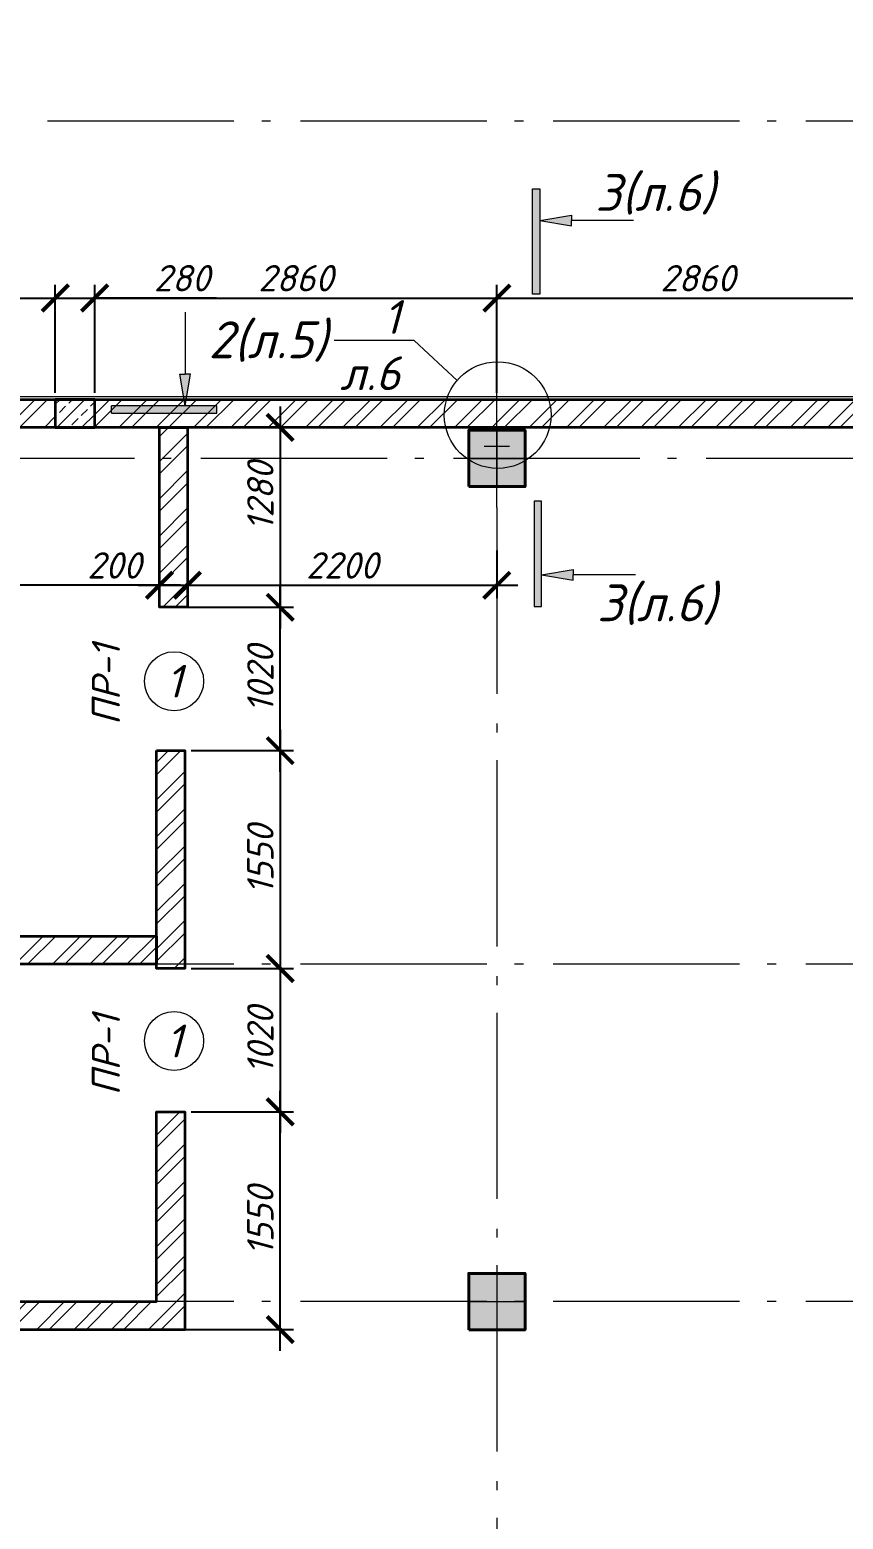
# Model space of a CAD drawing. Header units: millimetres. Extents: x -82276 to 69119, y 30132 to 86759.
# Drawn here: x -42592 to -36808, y 61907 to 72506 of the extents above; entities that cross this region are included whole.
import ezdxf
from ezdxf import colors
from ezdxf.entities.mleader import LeaderData, LeaderLine
from ezdxf.enums import TextEntityAlignment as Align
from ezdxf.math import Vec2, Vec3

# ---------------------------------------------------------------- set-up
doc = ezdxf.new("R2010")
doc.units = ezdxf.units.MM
doc.header["$MEASUREMENT"] = 0
doc.linetypes.add('Double Dashed', pattern=[1797.222233, 1325, -211.666656, 63.333344, -197.222233])
doc.layers.get('0').update_dxf_attribs({"lineweight": 5})
doc.layers.add('#Hatch', color=252, linetype='Continuous', lineweight=5, true_color=0x696969)
for name, color, linetype, lineweight in [('#Бетон', 10, 'Continuous', 35), ('#Выноски', 150, 'Continuous', 15), ('#стены наруж', 12, 'Continuous', 35), ('k_ Рамка', 7, 'Continuous', 50), ('колонны_Ном._пера__94', 252, 'Continuous', 5), ('колонны_Ном._пера__99', 7, 'Continuous', 40), ('оси_Ном._пера__96', 7, 'Continuous', 5), ('размеры', 7, 'Continuous', 5), ('стены наруж_Ном._пера__96', 7, 'Continuous', 13), ('чертеж', 7, 'Continuous', 5)]:
    doc.layers.add(name, color=color, linetype=linetype, lineweight=lineweight)
doc.layers.add('колонны', color=7, linetype='Continuous')
doc.layers.add('оси', color=7, linetype='Continuous')
doc.styles.get("Standard").update_dxf_attribs({"font": 'isocpeui.ttf'})
doc.styles.add('STEP PR', font='isocpeui.ttf')
doc.styles.add('СГЕНЕРИР_СТИЛЬ_2', font='gost_2_304-81_type.ttf')
doc.dimstyles.new('SPDS', dxfattribs={"dimscale": 50, "dimtxt": 2.5, "dimasz": 2.5, "dimexe": 1.25, "dimexo": 0.625, "dimtad": 1, "dimdec": 0, "dimrnd": 0.001, "dimtxsty": 'STEP PR', "dimblk": 'ARCHTICK', "dimcen": 2.5, "dimdle": 2, "dimclrd": 256, "dimclre": 256, "dimclrt": 7, "dimadec": 0, "dimazin": 2, "dimtfac": 0.75, "dimtdec": 0, "dimtmove": 1, "dimatfit": 3, "dimfxl": 1, "dimtolj": 1, "dimarcsym": 1})

# ---------------------------------------------------------------- blocks, each defined once
blk = doc.blocks.new('Колонна_15_1', base_point=(22379, 71856))
at = {"layer": 'колонны_Ном._пера__94', "linetype": 'Continuous'}
blk.add_hatch(color=256, dxfattribs=at).paths.add_polyline_path([(22179, 71647), (22579, 71647), (22579, 72047), (22179, 72047)])
at = {"layer": 'колонны_Ном._пера__94', "color": 253, "lineweight": 5, "true_color": 0xa3a3a3}
for points in [[(22379, 72047), (22379, 71647)], [(22179, 71847), (22579, 71847)]]:
    blk.add_lwpolyline(points, dxfattribs=at)
at = {"layer": 'колонны_Ном._пера__99', "linetype": 'Continuous', "flags": 128}
blk.add_lwpolyline([(22179, 71647), (22579, 71647), (22579, 72047), (22179, 72047)], close=True, dxfattribs=at)
blk = doc.blocks.new('Стандартный маркер сетки_19')
at = {"layer": 'оси_Ном._пера__96', "linetype": 'Double Dashed'}
blk.add_line((900, 0), (35164, 0), dxfattribs=at)
at = {"layer": 'оси_Ном._пера__96', "style": 'СГЕНЕРИР_СТИЛЬ_2'}
blk.add_attdef('AC_MarkerText_1', text='', height=350, rotation=180, dxfattribs=at).set_placement((36306, 270), align=Align.BOTTOM_LEFT)
blk = doc.blocks.new('_ArchTick')
at = {"color": 0, "linetype": 'ByBlock', "const_width": 0.15}
blk.add_lwpolyline([(-0.5, -0.5), (0.5, 0.5)], dxfattribs=at)
blk = doc.blocks.new('*D83')
at = {"layer": 'Defpoints', "color": 0, "transparency": 16777216}
for p in [(-41471, 68396), (-40812, 68396), (-41491, 67376)]:
    blk.add_point(p, dxfattribs=at)
at = {"layer": 'размеры', "lineweight": -2, "transparency": 16777216}
for p, q in [((-40812, 67226), (-40812, 68546)), ((-41424, 68396), (-40718, 68396)), ((-41444, 67376), (-40718, 67376))]:
    blk.add_line(p, q, dxfattribs=at)
at = {"layer": 'размеры', "lineweight": -2, "transparency": 16777216, "xscale": 187.5, "yscale": 187.5, "zscale": 187.5}
for p, rotation in [((-40812, 68396), 90), ((-40812, 67376), 270)]:
    blk.add_blockref('_ArchTick', p, dxfattribs=dict(at, rotation=rotation))
at = {"layer": 'размеры', "color": 7, "transparency": 16777216, "insert": (-40953, 67886), "char_height": 187.5, "attachment_point": 5, "rotation": 90, "style": 'STEP PR'}
blk.add_mtext('\\A1;1020', dxfattribs=at)
blk = doc.blocks.new('*D84')
at = {"layer": 'Defpoints', "color": 0, "transparency": 16777216}
for p in [(-41491, 65826), (-41491, 64806), (-40812, 64806)]:
    blk.add_point(p, dxfattribs=at)
at = {"layer": 'размеры', "lineweight": -2, "transparency": 16777216}
for p, q in [((-40812, 65976), (-40812, 64656)), ((-41444, 65826), (-40718, 65826)), ((-41444, 64806), (-40718, 64806))]:
    blk.add_line(p, q, dxfattribs=at)
at = {"layer": 'размеры', "lineweight": -2, "transparency": 16777216, "xscale": 187.5, "yscale": 187.5, "zscale": 187.5}
for p, rotation in [((-40812, 65826), 90), ((-40812, 64806), 270)]:
    blk.add_blockref('_ArchTick', p, dxfattribs=dict(at, rotation=rotation))
at = {"layer": 'размеры', "color": 7, "transparency": 16777216, "insert": (-40953, 65316), "char_height": 187.5, "attachment_point": 5, "rotation": 90, "style": 'STEP PR'}
blk.add_mtext('\\A1;1020', dxfattribs=at)
blk = doc.blocks.new('*D85')
at = {"layer": 'Defpoints', "color": 0, "transparency": 16777216}
for p in [(-41491, 67376), (-41491, 65826), (-40812, 65826)]:
    blk.add_point(p, dxfattribs=at)
at = {"layer": 'размеры', "lineweight": -2, "transparency": 16777216}
for p, q in [((-40812, 67526), (-40812, 65676)), ((-41444, 67376), (-40718, 67376)), ((-41444, 65826), (-40718, 65826))]:
    blk.add_line(p, q, dxfattribs=at)
at = {"layer": 'размеры', "lineweight": -2, "transparency": 16777216, "xscale": 187.5, "yscale": 187.5, "zscale": 187.5}
for p, rotation in [((-40812, 67376), 90), ((-40812, 65826), 270)]:
    blk.add_blockref('_ArchTick', p, dxfattribs=dict(at, rotation=rotation))
at = {"layer": 'размеры', "color": 7, "transparency": 16777216, "insert": (-40953, 66601), "char_height": 187.5, "attachment_point": 5, "rotation": 90, "style": 'STEP PR'}
blk.add_mtext('\\A1;1550', dxfattribs=at)
blk = doc.blocks.new('Стандартный маркер сетки')
at = {"layer": 'оси_Ном._пера__96', "linetype": 'Double Dashed'}
for q in [(0, 0), (17157, 0)]:
    blk.add_line((900, 0), q, dxfattribs=at)
at = {"layer": 'оси_Ном._пера__96', "style": 'СГЕНЕРИР_СТИЛЬ_2'}
blk.add_attdef('AC_MarkerText_1', text='', height=350, rotation=90, dxfattribs=at).set_placement((18727, -87), align=Align.BOTTOM_LEFT)
blk = doc.blocks.new('*D115')
at = {"layer": 'Defpoints', "color": 0, "transparency": 16777216}
for p in [(-41471, 69676), (-41671, 68396), (-40812, 68396)]:
    blk.add_point(p, dxfattribs=at)
at = {"layer": 'размеры', "lineweight": -2, "transparency": 16777216}
for p, q in [((-40812, 69826), (-40812, 68246)), ((-41424, 69676), (-40718, 69676)), ((-41624, 68396), (-40718, 68396))]:
    blk.add_line(p, q, dxfattribs=at)
at = {"layer": 'размеры', "lineweight": -2, "transparency": 16777216, "xscale": 187.5, "yscale": 187.5, "zscale": 187.5}
for p, rotation in [((-40812, 69676), 90), ((-40812, 68396), 270)]:
    blk.add_blockref('_ArchTick', p, dxfattribs=dict(at, rotation=rotation))
at = {"layer": 'размеры', "color": 7, "transparency": 16777216, "insert": (-40953, 69187), "char_height": 187.5, "attachment_point": 5, "rotation": 90, "style": 'STEP PR'}
blk.add_mtext('\\A1;1280', dxfattribs=at)
blk = doc.blocks.new('*D116')
at = {"layer": 'Defpoints', "color": 0, "transparency": 16777216}
for p in [(-41491, 64806), (-40812, 64806), (-41744, 63256)]:
    blk.add_point(p, dxfattribs=at)
at = {"layer": 'размеры', "lineweight": -2, "transparency": 16777216}
for p, q in [((-40812, 63106), (-40812, 64956)), ((-41444, 64806), (-40718, 64806)), ((-41697, 63256), (-40718, 63256))]:
    blk.add_line(p, q, dxfattribs=at)
at = {"layer": 'размеры', "lineweight": -2, "transparency": 16777216, "xscale": 187.5, "yscale": 187.5, "zscale": 187.5}
for p, rotation in [((-40812, 64806), 90), ((-40812, 63256), 270)]:
    blk.add_blockref('_ArchTick', p, dxfattribs=dict(at, rotation=rotation))
at = {"layer": 'размеры', "color": 7, "transparency": 16777216, "insert": (-40953, 64031), "char_height": 187.5, "attachment_point": 5, "rotation": 90, "style": 'STEP PR'}
blk.add_mtext('\\A1;1550', dxfattribs=at)
blk = doc.blocks.new('сердечник280х200')
at = {"layer": '#Hatch'}
h = blk.add_hatch(dxfattribs=at)
h.set_pattern_fill('ANSI33', color=256, scale=500)
h.paths.add_polyline_path([(-140, -100), (140, -100), (140, 100), (-140, 100)])
at = {"layer": '#Бетон'}
blk.add_lwpolyline([(-140, -100), (140, -100), (140, 100), (-140, 100)], close=True, dxfattribs=at)
blk = doc.blocks.new('*D184')
at = {"layer": 'Defpoints', "color": 0, "transparency": 16777216}
for p in [(-42411, 70597), (-45271, 69876), (-42411, 69876)]:
    blk.add_point(p, dxfattribs=at)
at = {"layer": 'размеры', "lineweight": -2, "transparency": 16777216}
for p, q in [((-45421, 70597), (-42261, 70597)), ((-45271, 69923), (-45271, 70691)), ((-42411, 69923), (-42411, 70691))]:
    blk.add_line(p, q, dxfattribs=at)
at = {"layer": 'размеры', "lineweight": -2, "transparency": 16777216, "xscale": 187.5, "yscale": 187.5, "zscale": 187.5, "rotation": 180}
blk.add_blockref('_ArchTick', (-45271, 70597), dxfattribs=at)
at = {"layer": 'размеры', "lineweight": -2, "transparency": 16777216, "xscale": 187.5, "yscale": 187.5, "zscale": 187.5}
blk.add_blockref('_ArchTick', (-42411, 70597), dxfattribs=at)
at = {"layer": 'размеры', "color": 7, "transparency": 16777216, "insert": (-43841, 70738), "char_height": 187.5, "attachment_point": 5, "style": 'STEP PR'}
blk.add_mtext('\\A1;2860', dxfattribs=at)
blk = doc.blocks.new('*D185')
at = {"layer": 'Defpoints', "color": 0, "transparency": 16777216}
for p in [(-42131, 70597), (-42411, 69876), (-42131, 69876)]:
    blk.add_point(p, dxfattribs=at)
at = {"layer": 'размеры', "lineweight": -2, "transparency": 16777216}
for p, q in [((-42561, 70597), (-41981, 70597)), ((-42411, 69923), (-42411, 70691)), ((-42131, 69923), (-42131, 70691)), ((-41265, 70597), (-42131, 70597))]:
    blk.add_line(p, q, dxfattribs=at)
at = {"layer": 'размеры', "lineweight": -2, "transparency": 16777216, "xscale": 187.5, "yscale": 187.5, "zscale": 187.5, "rotation": 180}
blk.add_blockref('_ArchTick', (-42411, 70597), dxfattribs=at)
at = {"layer": 'размеры', "lineweight": -2, "transparency": 16777216, "xscale": 187.5, "yscale": 187.5, "zscale": 187.5}
blk.add_blockref('_ArchTick', (-42131, 70597), dxfattribs=at)
at = {"layer": 'размеры', "color": 7, "transparency": 16777216, "insert": (-41511, 70738), "char_height": 187.5, "attachment_point": 5, "style": 'STEP PR'}
blk.add_mtext('\\A1;280', dxfattribs=at)
blk = doc.blocks.new('*D186')
at = {"layer": 'Defpoints', "color": 0, "transparency": 16777216}
for p in [(-39271, 70597), (-42131, 69876), (-39271, 69876)]:
    blk.add_point(p, dxfattribs=at)
at = {"layer": 'размеры', "lineweight": -2, "transparency": 16777216}
for p, q in [((-42281, 70597), (-39121, 70597)), ((-42131, 69923), (-42131, 70691)), ((-39271, 69923), (-39271, 70691))]:
    blk.add_line(p, q, dxfattribs=at)
at = {"layer": 'размеры', "lineweight": -2, "transparency": 16777216, "xscale": 187.5, "yscale": 187.5, "zscale": 187.5, "rotation": 180}
blk.add_blockref('_ArchTick', (-42131, 70597), dxfattribs=at)
at = {"layer": 'размеры', "lineweight": -2, "transparency": 16777216, "xscale": 187.5, "yscale": 187.5, "zscale": 187.5}
blk.add_blockref('_ArchTick', (-39271, 70597), dxfattribs=at)
at = {"layer": 'размеры', "color": 7, "transparency": 16777216, "insert": (-40701, 70738), "char_height": 187.5, "attachment_point": 5, "style": 'STEP PR'}
blk.add_mtext('\\A1;2860', dxfattribs=at)
blk = doc.blocks.new('*D187')
at = {"layer": 'Defpoints', "color": 0, "transparency": 16777216}
for p in [(-36412, 70597), (-39271, 69876), (-36412, 69876)]:
    blk.add_point(p, dxfattribs=at)
at = {"layer": 'размеры', "lineweight": -2, "transparency": 16777216}
for p, q in [((-39421, 70597), (-36262, 70597)), ((-39271, 69923), (-39271, 70691)), ((-36412, 69923), (-36412, 70691))]:
    blk.add_line(p, q, dxfattribs=at)
at = {"layer": 'размеры', "lineweight": -2, "transparency": 16777216, "xscale": 187.5, "yscale": 187.5, "zscale": 187.5, "rotation": 180}
blk.add_blockref('_ArchTick', (-39271, 70597), dxfattribs=at)
at = {"layer": 'размеры', "lineweight": -2, "transparency": 16777216, "xscale": 187.5, "yscale": 187.5, "zscale": 187.5}
blk.add_blockref('_ArchTick', (-36412, 70597), dxfattribs=at)
at = {"layer": 'размеры', "color": 7, "transparency": 16777216, "insert": (-37842, 70738), "char_height": 187.5, "attachment_point": 5, "style": 'STEP PR'}
blk.add_mtext('\\A1;2860', dxfattribs=at)
blk = doc.blocks.new('*D230')
at = {"layer": 'Defpoints', "color": 0, "transparency": 16777216}
for p in [(-41671, 69676), (-45191, 69256), (-45191, 68553)]:
    blk.add_point(p, dxfattribs=at)
at = {"layer": 'размеры', "lineweight": -2, "transparency": 16777216}
for p, q in [((-41671, 69629), (-41671, 68460)), ((-45191, 69209), (-45191, 68460)), ((-41521, 68553), (-45341, 68553))]:
    blk.add_line(p, q, dxfattribs=at)
at = {"layer": 'размеры', "lineweight": -2, "transparency": 16777216, "xscale": 187.5, "yscale": 187.5, "zscale": 187.5, "rotation": 180}
blk.add_blockref('_ArchTick', (-45191, 68553), dxfattribs=at)
at = {"layer": 'размеры', "lineweight": -2, "transparency": 16777216, "xscale": 187.5, "yscale": 187.5, "zscale": 187.5}
blk.add_blockref('_ArchTick', (-41671, 68553), dxfattribs=at)
at = {"layer": 'размеры', "color": 7, "transparency": 16777216, "insert": (-43431, 68694), "char_height": 187.5, "attachment_point": 5, "style": 'STEP PR'}
blk.add_mtext('\\A1;3520', dxfattribs=at)
blk = doc.blocks.new('*D262')
at = {"layer": 'Defpoints', "color": 0, "transparency": 16777216}
for p in [(-41671, 69676), (-41471, 68634), (-41471, 68553)]:
    blk.add_point(p, dxfattribs=at)
at = {"layer": 'размеры', "lineweight": -2, "transparency": 16777216}
for p, q in [((-41671, 69629), (-41671, 68460)), ((-41471, 68587), (-41471, 68460)), ((-41821, 68553), (-41321, 68553))]:
    blk.add_line(p, q, dxfattribs=at)
at = {"layer": 'размеры', "lineweight": -2, "transparency": 16777216, "xscale": 187.5, "yscale": 187.5, "zscale": 187.5, "rotation": 180}
blk.add_blockref('_ArchTick', (-41671, 68553), dxfattribs=at)
at = {"layer": 'размеры', "lineweight": -2, "transparency": 16777216, "xscale": 187.5, "yscale": 187.5, "zscale": 187.5}
blk.add_blockref('_ArchTick', (-41471, 68553), dxfattribs=at)
at = {"layer": 'размеры', "color": 7, "transparency": 16777216, "insert": (-41992, 68694), "char_height": 187.5, "attachment_point": 5, "style": 'STEP PR'}
blk.add_mtext('\\A1;200', dxfattribs=at)
blk = doc.blocks.new('*D263')
at = {"layer": 'Defpoints', "color": 0, "transparency": 16777216}
for p in [(-39271, 68847), (-41471, 68634), (-39271, 68553)]:
    blk.add_point(p, dxfattribs=at)
at = {"layer": 'размеры', "lineweight": -2, "transparency": 16777216}
for p, q in [((-39271, 68800), (-39271, 68460)), ((-41471, 68587), (-41471, 68460)), ((-41621, 68553), (-39121, 68553))]:
    blk.add_line(p, q, dxfattribs=at)
at = {"layer": 'размеры', "lineweight": -2, "transparency": 16777216, "xscale": 187.5, "yscale": 187.5, "zscale": 187.5, "rotation": 180}
blk.add_blockref('_ArchTick', (-41471, 68553), dxfattribs=at)
at = {"layer": 'размеры', "lineweight": -2, "transparency": 16777216, "xscale": 187.5, "yscale": 187.5, "zscale": 187.5}
blk.add_blockref('_ArchTick', (-39271, 68553), dxfattribs=at)
at = {"layer": 'размеры', "color": 7, "transparency": 16777216, "insert": (-40371, 68694), "char_height": 187.5, "attachment_point": 5, "style": 'STEP PR'}
blk.add_mtext('\\A1;2200', dxfattribs=at)
blk = doc.blocks.new('*U270')
at = {"color": 0, "linetype": 'ByBlock', "lineweight": -2}
blk.add_circle((0, 0), 6, dxfattribs=at)
blk.add_attdef('Узел', text='', height=4, dxfattribs=at).set_placement((0, 0), align=Align.MIDDLE_CENTER)
blk = doc.blocks.new('*U272')
at = {"linetype": 'ByBlock', "ltscale": 100}
h = blk.add_hatch(color=256, dxfattribs=at)
h.dxf.hatch_style = 1
h.paths.add_polyline_path([(35, 1000), (-35, 1000), (-35, 0), (35, 0)])
h = blk.add_hatch(color=256, dxfattribs=at)
h.dxf.hatch_style = 1
h.paths.add_polyline_path([(335, 750), (335, 700), (335, 650), (35, 700)])
for p, q in [((-35, 1000), (35, 1000)), ((-35, 0), (-35, 1000)), ((35, 1000), (35, 0)), ((35, 700), (335, 750)), ((335, 750), (335, 700)), ((35, 700), (335, 650)), ((335, 650), (335, 700)), ((35, 0), (-35, 0))]:
    blk.add_line(p, q, dxfattribs=at)
at = {"linetype": 'ByBlock', "ltscale": 100, "extrusion": (0, 1, 0), "elevation": 700}
blk.add_lwpolyline([(-925, 0), (-335, 0)], dxfattribs=at)
at = {"ltscale": 100, "style": 'STEP PR'}
blk.add_attdef('Nv', text='', height=350, dxfattribs=at).set_placement((781, 790), align=Align.RIGHT)
blk = doc.blocks.new('*U273')
at = {"linetype": 'ByBlock', "ltscale": 100}
h = blk.add_hatch(color=256, dxfattribs=at)
h.dxf.hatch_style = 1
h.paths.add_polyline_path([(35, 0), (-35, 0), (-35, -1000), (35, -1000)])
h = blk.add_hatch(color=256, dxfattribs=at)
h.dxf.hatch_style = 1
h.paths.add_polyline_path([(335, -750), (335, -700), (335, -650), (35, -700)])
for p, q in [((35, 0), (-35, 0)), ((-35, 0), (-35, -1000)), ((35, -1000), (35, 0)), ((35, -700), (335, -650)), ((35, -700), (335, -750)), ((335, -650), (335, -700)), ((335, -750), (335, -700)), ((-35, -1000), (35, -1000))]:
    blk.add_line(p, q, dxfattribs=at)
at = {"linetype": 'ByBlock', "ltscale": 100, "extrusion": (0, -1, 0), "elevation": 700}
blk.add_lwpolyline([(925, 0), (335, 0)], dxfattribs=at)
at = {"ltscale": 100, "style": 'STEP PR'}
blk.add_attdef('Nv', text='', height=350, dxfattribs=at).set_placement((781, -1140), align=Align.RIGHT)
blk = doc.blocks.new('_None')
blk = doc.blocks.new('*U342')
at = {"ltscale": 100}
h = blk.add_hatch(color=256, dxfattribs=at)
h.dxf.hatch_style = 1
h.paths.add_polyline_path([(1415, 1070), (1365, 1070), (1315, 1070), (1365, 770)])
h = blk.add_hatch(color=256, dxfattribs=at)
h.dxf.hatch_style = 1
h.paths.add_polyline_path([(1665, 700), (1665, 770), (665, 770), (665, 700)])
at = {"linetype": 'Continuous', "ltscale": 100}
for p, q in [((1365, 770), (1315, 1070)), ((1315, 1070), (1365, 1070)), ((1415, 1070), (1365, 1070)), ((1365, 770), (1415, 1070)), ((1665, 770), (665, 770)), ((1665, 700), (1665, 770)), ((665, 700), (1665, 700))]:
    blk.add_line(p, q, dxfattribs=at)
at = {"linetype": 'Continuous', "ltscale": 100, "extrusion": (1, -1e-16, 0), "elevation": 1365}
blk.add_lwpolyline([(1660, 0), (1070, 0)], dxfattribs=at)
at = {"linetype": 'Continuous', "ltscale": 100}
blk.add_lwpolyline([(665, 700), (665, 770)], dxfattribs=at)
at = {"ltscale": 100, "style": 'STEP PR'}
blk.add_attdef('Nh', text='', height=350, dxfattribs=at).set_placement((1799, 1222), align=Align.RIGHT)

msp = doc.modelspace()

# ---------------------------------------------------------------- hatches: boundary and pattern name
at = {"layer": '#Hatch'}
h = msp.add_hatch(dxfattribs=at)
h.set_pattern_fill('ANSI32', color=256, scale=500)
h.paths.add_polyline_path([(-42411, 69875.7), (-45271, 69875.7), (-45271, 69675.7), (-42411, 69675.7)])
h.paths.add_polyline_path([(-45271, 69875.7), (-45470.7, 69875.7), (-45470.7, 69675.7), (-45271, 69675.7)])
h = msp.add_hatch(dxfattribs=at)
h.set_pattern_fill('ANSI32', color=256, scale=500)
h.paths.add_polyline_path([(-42131, 69875.7), (-42131, 69675.7), (-41470.6, 69675.7), (-39271, 69675.7), (-39271, 69875.7)])
h.paths.add_polyline_path([(-39271, 69875.7), (-39271, 69675.7), (-36412.2, 69675.7), (-36412.2, 69875.7)])
h = msp.add_hatch(dxfattribs=at)
h.set_pattern_fill('ANSI32', color=256, scale=500)
h.paths.add_polyline_path([(-41670.6, 68396), (-41470.6, 68396), (-41470.6, 69455.7), (-41670.6, 69455.7)])
h.paths.add_polyline_path([(-41670.6, 69455.7), (-41470.6, 69455.7), (-41470.6, 69675.7), (-41670.6, 69675.7)])
h = msp.add_hatch(dxfattribs=at)
h.set_pattern_fill('ANSI32', color=256, scale=500)
h.paths.add_polyline_path([(-41490.6, 67376.5), (-41690.6, 67376.5), (-41690.6, 65855.7), (-41490.6, 65855.7)])
h.paths.add_polyline_path([(-41490.6, 65855.7), (-41690.6, 65855.7), (-41690.6, 65826), (-41490.6, 65826)])
h = msp.add_hatch(dxfattribs=at)
h.set_pattern_fill('ANSI32', color=256, scale=500)
h.set_pattern_definition([(45, (0, 100), (-132.5825, 132.5825), []), (45, (88.39, 100), (-132.5825, 132.5825), [])])
h.paths.add_polyline_path([(-41690.6, 66055.7), (-45190.7, 66055.7), (-45190.7, 65955.7), (-41690.6, 65955.7)])
h.paths.add_polyline_path([(-41690.6, 65955.7), (-45190.7, 65955.7), (-45190.7, 65855.6), (-41690.6, 65855.6)])
h = msp.add_hatch(dxfattribs=at)
h.set_pattern_fill('ANSI32', color=256, scale=500)
h.paths.add_polyline_path([(-41489.9, 64806.2), (-41683.1, 64806.4), (-41690.6, 63455.7), (-41490.6, 63455.7)])
h = msp.add_hatch(dxfattribs=at)
h.set_pattern_fill('ANSI32', color=256, scale=500)
h.paths.add_polyline_path([(-41490.6, 63455.7), (-45071.3, 63455.7), (-45071.3, 63255.7), (-41490.6, 63255.6)])

# ---------------------------------------------------------------- linework, layer by layer
at = {"layer": '#Выноски'}
msp.add_circle((-39265.5, 69763.9), 379.5, dxfattribs=at)
at = {"layer": '#стены наруж'}
for points in [[(-45470.7, 69675.7), (-45470.7, 69875.7), (-42271, 69875.7)], [(-42271, 69875.7), (-24131, 69875.7), (-24131, 69675.7), (-41470.6, 69675.7)], [(-41470.6, 69675.7), (-45470.7, 69675.7), (-45470.7, 69675.7)], [(-41470.6, 69675.7), (-41470.6, 68396), (-41670.6, 68396), (-41670.6, 69675.7), (-41470.6, 69675.7)], [(-45071.3, 63255.7), (-45071.3, 63455.7), (-41690.6, 63455.7), (-41690.6, 64806.4), (-41490.6, 64806.2), (-41490.6, 63255.6), (-45071, 63255.7)]]:
    msp.add_lwpolyline(points, dxfattribs=at)
for points in [[(-41690.6, 67376.5), (-41490.6, 67376.5), (-41490.6, 65826), (-41690.6, 65826)], [(-45190.7, 66055.7), (-41690.6, 66055.7), (-41690.6, 65855.6), (-45190.7, 65855.6)]]:
    msp.add_lwpolyline(points, close=True, dxfattribs=at)
at = {"layer": 'оси_Ном._пера__96', "linetype": 'Double Dashed'}
for p, q in [((25356.7, 71855.7), (-47497.5, 71855.7)), ((25356.7, 65855.7), (-47112.2, 65855.7)), ((25356.7, 63455.7), (-47112.2, 63455.7))]:
    msp.add_line(p, q, dxfattribs=at)
at = {"layer": 'стены наруж_Ном._пера__96', "linetype": 'Continuous'}
msp.add_line((-39181, 69540.1), (-39361, 69540.1), dxfattribs=at)
at = {"layer": 'чертеж', "color": 5, "lineweight": 0}
msp.add_lwpolyline([(-14971, 69500.1), (-14971, 72505.7), (-21925.7, 72505.7), (-21925.7, 69892.9), (-45919.8, 69892.9), (-45921, 56655.7), (-14971, 56655.7), (-14971, 69500.1)], dxfattribs=at)

# ---------------------------------------------------------------- block references
at = {"layer": '#Выноски'}
ref = msp.add_blockref('*U272', (-38992.2, 70624.2), dxfattribs=dict(at, xscale=0.75, yscale=0.75, zscale=0.75))
ref.add_attrib('Nv', '3(л.6)', dxfattribs={"layer": '0', "ltscale": 100, "height": 262.5, "style": 'STEP PR'}).set_placement((-37723, 71216.7), align=Align.RIGHT)
ref = msp.add_blockref('*U342', (-42510.8, 69252.1), dxfattribs=dict(at, xscale=0.75, yscale=0.75, zscale=0.75))
ref.add_attrib('Nh', '2(л.5)', dxfattribs={"layer": '0', "ltscale": 100, "height": 262.5, "style": 'STEP PR'}).set_placement((-40477.8, 70168.5), align=Align.RIGHT)
ref = msp.add_blockref('*U273', (-38979.7, 69151.5), dxfattribs=dict(at, xscale=0.75, yscale=0.75, zscale=0.75))
ref.add_attrib('Nv', '3(л.6)', dxfattribs={"layer": '0', "ltscale": 100, "height": 262.5, "style": 'STEP PR'}).set_placement((-37710.5, 68296.5), align=Align.RIGHT)
at = {"layer": 'колонны'}
for p in [(-39270.7, 69464.6), (-39271, 63464.6)]:
    msp.add_blockref('Колонна_15_1', p, dxfattribs=at)
at = {"layer": 'оси', "color": 251, "lineweight": 5, "zscale": 1000, "rotation": 270}
msp.add_blockref('Стандартный маркер сетки', (-39271, 70005.5), dxfattribs=at)
at = {"layer": 'оси', "color": 251, "linetype": 'Continuous', "lineweight": 13, "zscale": 1000, "rotation": 180}
msp.add_blockref('Стандартный маркер сетки_19', (-12193.3, 69455.7), dxfattribs=at)
at = {"layer": 'размеры'}
msp.add_blockref('сердечник280х200', (-42271, 69775.7), dxfattribs=at)
ref = msp.add_blockref('*U270', (-41566.3, 67870.2), dxfattribs=dict(at, xscale=35, yscale=35, zscale=35))
ref.add_attrib('Узел', '1', dxfattribs={"layer": '0', "color": 0, "linetype": 'ByBlock', "lineweight": -2, "height": 233.3}).set_placement((-41566.3, 67870.2), align=Align.MIDDLE_CENTER)
ref = msp.add_blockref('*U270', (-41566.3, 65309.9), dxfattribs=dict(at, xscale=35, yscale=35, zscale=35))
ref.add_attrib('Узел', '1', dxfattribs={"layer": '0', "color": 0, "linetype": 'ByBlock', "lineweight": -2, "height": 233.3}).set_placement((-41566.3, 65309.9), align=Align.MIDDLE_CENTER)

# ---------------------------------------------------------------- texts
at = {"layer": 'k_ Рамка', "color": 7, "style": 'STEP PR'}
for p in [(-41950.9, 67557.1), (-41950.9, 64921.8)]:
    msp.add_text('ПР-1', height=200, rotation=90, dxfattribs=at).set_placement(p)

# ---------------------------------------------------------------- dimensions: what is measured, and where the dimension line sits
at = {"layer": 'размеры'}
for base, p1, p2, override, picture, middle in [((-42411, 70597.2), (-45271, 69875.7), (-42411, 69875.7), {"dimscale": 75, "dimtxsty": 'STEP PR'}, '*D184', (-43841, 70737.8)), ((-39271, 70597.2), (-42131, 69875.7), (-39271, 69875.7), {"dimscale": 75, "dimtxsty": 'STEP PR'}, '*D186', (-40701, 70737.8)), ((-36412.2, 70597.2), (-39271, 69875.7), (-36412.2, 69875.7), {"dimscale": 75, "dimrnd": 5, "dimtxsty": 'STEP PR'}, '*D187', (-37841.6, 70737.8)), ((-45190.7, 68553.5), (-41671.1, 69675.7), (-45190.7, 69255.7), {"dimscale": 75, "dimtxsty": 'STEP PR'}, '*D230', (-43430.9, 68694.1)), ((-39271, 68553.5), (-41470.6, 68634.1), (-39271, 68847.1), {"dimscale": 75, "dimtxsty": 'STEP PR'}, '*D263', (-40370.8, 68694.1))]:
    dim = msp.add_linear_dim(base=base, p1=p1, p2=p2, dimstyle='SPDS', override=override, dxfattribs=at)
    dim.commit()
    dim.dimension.update_dxf_attribs({"geometry": picture, "text_midpoint": middle})
for base, p1, p2, picture, middle in [((-42131, 70597.2), (-42411, 69875.7), (-42131, 69875.7), '*D185', (-41511.4, 70597.2)), ((-41470.6235, 68553.4635), (-41671.1092, 69675.6605), (-41470.6235, 68634.0814), '*D262', (-41991.8226, 68553.4635))]:
    dim = msp.add_linear_dim(base=base, p1=p1, p2=p2, dimstyle='SPDS', override={"dimscale": 75, "dimtxsty": 'STEP PR'}, dxfattribs=at)
    dim.commit()
    dim.dimension.update_dxf_attribs({"geometry": picture, "text_midpoint": middle, "dimtype": 160})
for base, p1, p2, picture, middle in [((-40812.2, 68396), (-41470.6, 69675.7), (-41670.6, 68396), '*D115', (-40812.2, 69187.4)), ((-40812.2128, 65825.979), (-41490.6235, 67376.4753), (-41490.6235, 65825.979), '*D85', (-40812.2128, 66601.2272))]:
    dim = msp.add_linear_dim(base=base, p1=p1, p2=p2, angle=90, dimstyle='SPDS', override={"dimscale": 75, "dimtxsty": 'STEP PR'}, dxfattribs=at)
    dim.commit()
    dim.dimension.update_dxf_attribs({"geometry": picture, "text_midpoint": middle, "dimtype": 160})
for base, p1, p2, override, picture, middle in [((-40812.2128, 68396.0414), (-41490.6235, 67376.4753), (-41470.6235, 68396.0414), {"dimscale": 75, "dimtxsty": 'STEP PR'}, '*D83', (-40952.8378, 67886.2584)), ((-40812.2, 64806.2), (-41490.6, 65826), (-41490.6, 64806.2), {"dimscale": 75, "dimtxsty": 'STEP PR'}, '*D84', (-40952.8, 65316.1)), ((-40812.2, 64806.2), (-41743.7, 63255.6), (-41490.6, 64806.2), {"dimscale": 75, "dimrnd": 5, "dimtxsty": 'STEP PR'}, '*D116', (-40952.8, 64030.9))]:
    dim = msp.add_linear_dim(base=base, p1=p1, p2=p2, angle=90, dimstyle='SPDS', override=override, dxfattribs=at)
    dim.commit()
    dim.dimension.update_dxf_attribs({"geometry": picture, "text_midpoint": middle})

# ---------------------------------------------------------------- leaders
at = {"layer": '#Выноски'}
ml = msp.add_multileader_mtext('Standard', dxfattribs=at)
ml.set_content('\\A1;1\\Pл.6', color=256, style='STEP PR')
ml.set_leader_properties(color=256, linetype='ByLayer', lineweight=-1)
ml.set_arrow_properties(name='NONE')
ml.build(insert=Vec2(0, 0))
ml.multileader.update_dxf_attribs({"text_left_attachment_type": 6, "text_right_attachment_type": 6, "dogleg_length": 0, "arrow_head_size": 240})
ctx = ml.context
ctx.base_point, ctx.char_height, ctx.arrow_head_size, ctx.landing_gap_size, ctx.plane_origin = Vec3(-40480.2, 70293.8), 240, 240, 100, Vec3(-34596.2, 56520.6)
ctx.left_attachment, ctx.right_attachment, ctx.text_align_type = 6, 6, 2
notes = []
notes.append((ctx, [(1, (1, 1, 0), (-39858.8, 70293.8), (-1, 0), 0, [(0, [(-39554, 70010.5)], 0, [])])]))
ctx.mtext.insert, ctx.mtext.rotation, ctx.mtext.width, ctx.mtext.defined_height, ctx.mtext.alignment, ctx.mtext.flow_direction = Vec3(-39958.8, 70581.8), 6.2831853, 463.756, 507.6, 3, 5
for ctx, leaders in notes:
    for number, flags, end, landing, length, lines in leaders:
        leader = LeaderData()
        leader.index, (leader.has_last_leader_line, leader.has_dogleg_vector, leader.attachment_direction) = number, flags
        leader.last_leader_point, leader.dogleg_vector, leader.dogleg_length = Vec3(end), Vec3(landing), length
        for number, points, colour, breaks in lines:
            line = LeaderLine()
            line.index, line.vertices, line.color, line.breaks = number, Vec3.list(points), colors.encode_raw_color(colour), breaks
            leader.lines.append(line)
        ctx.leaders.append(leader)

doc.saveas('drawing.dxf')
